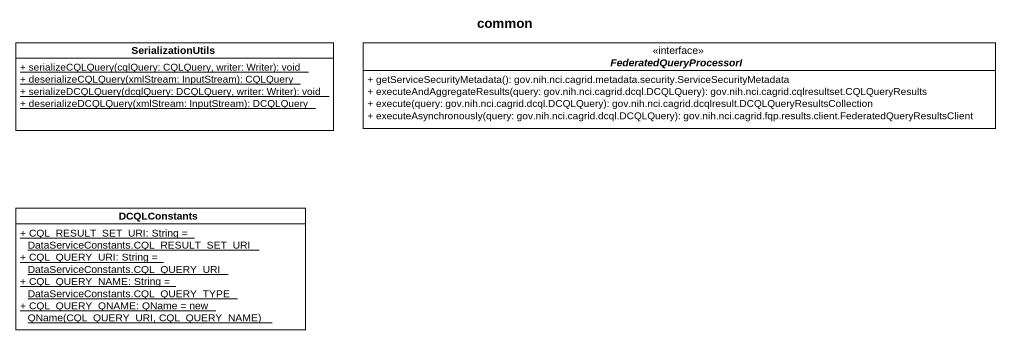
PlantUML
@startuml
title common
hide circle
hide empty members
skinparam classAttributeIconSize 0
class SerializationUtils {
  {static} + serializeCQLQuery(cqlQuery: CQLQuery, writer: Writer): void
  {static} + deserializeCQLQuery(xmlStream: InputStream): CQLQuery
  {static} + serializeDCQLQuery(dcqlQuery: DCQLQuery, writer: Writer): void
  {static} + deserializeDCQLQuery(xmlStream: InputStream): DCQLQuery
}
interface FederatedQueryProcessorI <<interface>> {
  + getServiceSecurityMetadata(): gov.nih.nci.cagrid.metadata.security.ServiceSecurityMetadata
  + executeAndAggregateResults(query: gov.nih.nci.cagrid.dcql.DCQLQuery): gov.nih.nci.cagrid.cqlresultset.CQLQueryResults
  + execute(query: gov.nih.nci.cagrid.dcql.DCQLQuery): gov.nih.nci.cagrid.dcqlresult.DCQLQueryResultsCollection
  + executeAsynchronously(query: gov.nih.nci.cagrid.dcql.DCQLQuery): gov.nih.nci.cagrid.fqp.results.client.FederatedQueryResultsClient
}
class DCQLConstants {
  {static} + CQL_RESULT_SET_URI: String = DataServiceConstants.CQL_RESULT_SET_URI
  {static} + CQL_QUERY_URI: String = DataServiceConstants.CQL_QUERY_URI
  {static} + CQL_QUERY_NAME: String = DataServiceConstants.CQL_QUERY_TYPE
  {static} {field} + CQL_QUERY_QNAME: QName = new QName(CQL_QUERY_URI, CQL_QUERY_NAME)
}
@enduml
